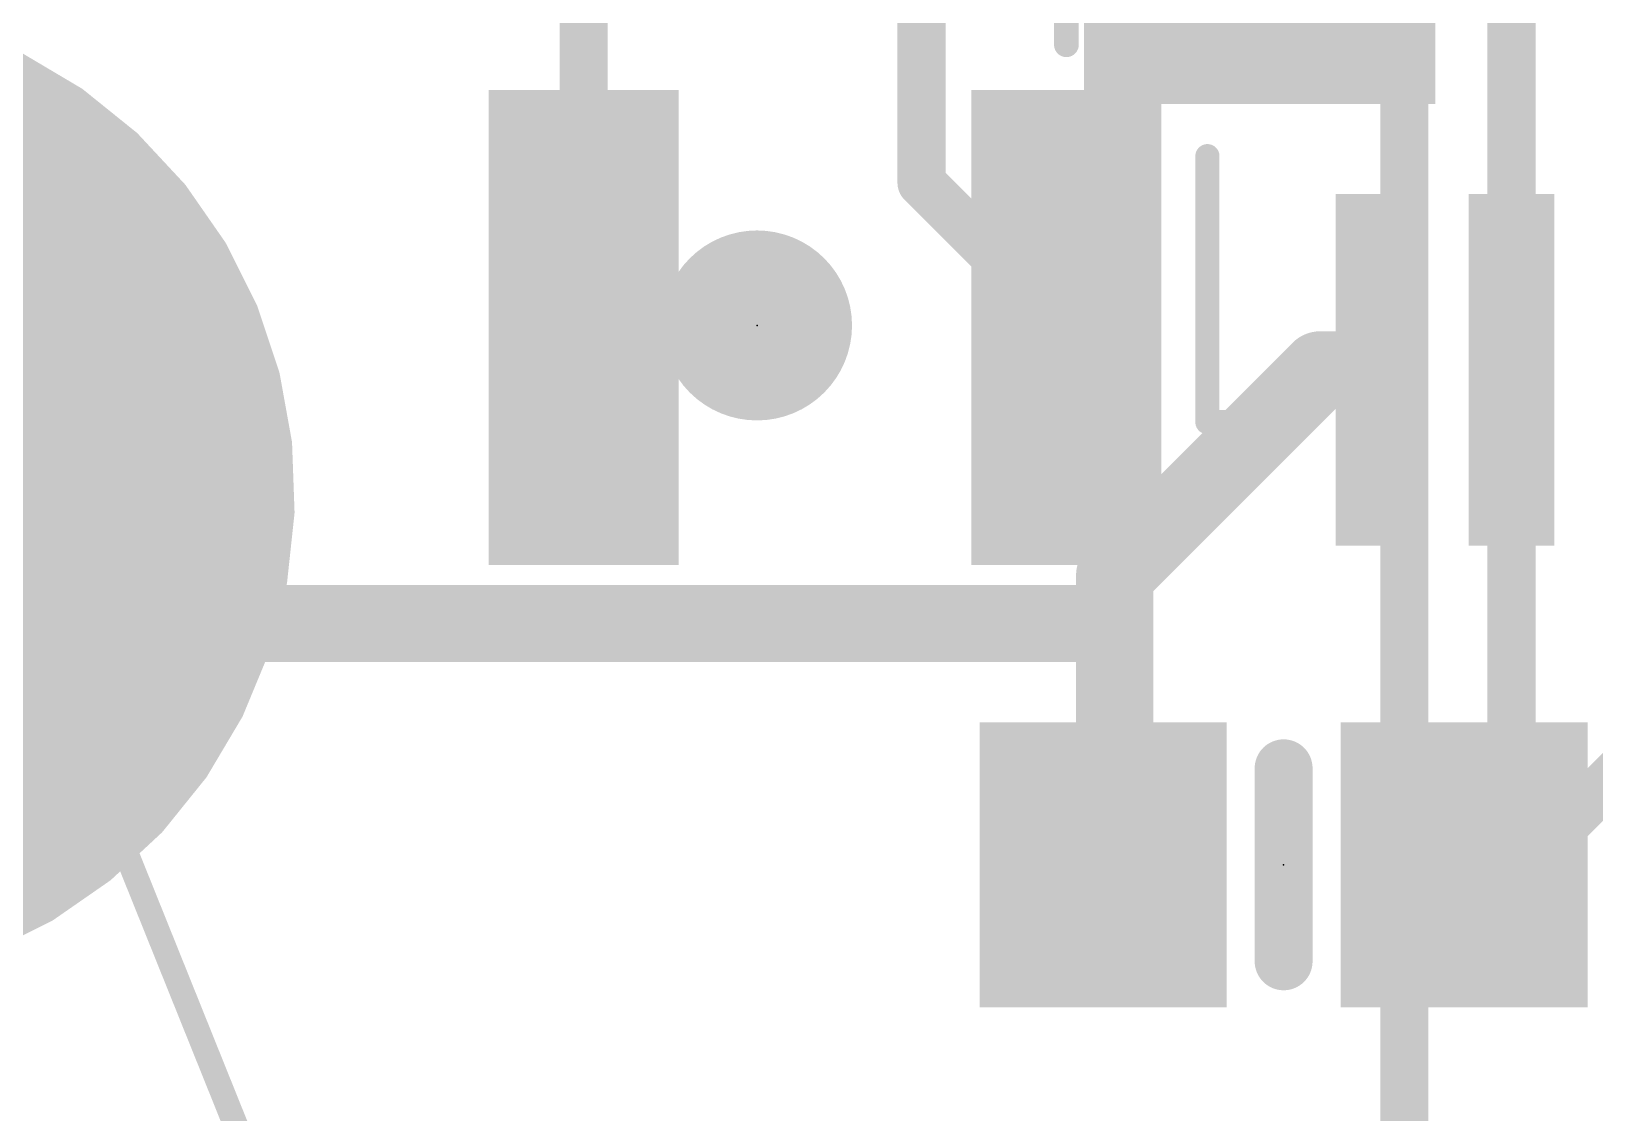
# Model space of a CAD drawing. Extents: x -22.8 to 21.3, y -24.2 to 20.5.
# Drawn here: x -11.29 to -3.06, y -8.29 to -2.6 of the extents above; entities that cross this region are included whole.
import ezdxf

# ---------------------------------------------------------------- set-up
doc = ezdxf.new("R2010")
doc.units = 0
for name, color, linetype in [('1', 12, 'CONTINUOUS'), ('16', 132, 'CONTINUOUS'), ('17', 110, 'CONTINUOUS'), ('20', 53, 'CONTINUOUS'), ('21', 40, 'CONTINUOUS'), ('23', 53, 'CONTINUOUS'), ('47', 253, 'CONTINUOUS')]:
    doc.layers.add(name, color=color, linetype=linetype)

# ---------------------------------------------------------------- blocks, each defined once
blk = doc.blocks.new('RECT')
blk.add_solid([(-0.5, -0.5), (0.5, -0.5), (-0.5, 0.5), (0.5, 0.5)])
blk = doc.blocks.new('PIE')
at = {"const_width": 0.5}
blk.add_lwpolyline([(0, -0.25, 1), (0, 0.25, 1), (0, -0.25)], format="xyb", dxfattribs=at)
blk = doc.blocks.new('ROUNDP')
at = {"const_width": 0.5}
blk.add_lwpolyline([(0, -0.25, 1), (0, 0.25, 1), (0, -0.25)], format="xyb", dxfattribs=at)

msp = doc.modelspace()

# ---------------------------------------------------------------- linework, layer by layer
at = {"layer": '1'}
for points, const_width in [([(-3.5, -4.38), (-3.5, 3.373)], 0.254), ([(-11.0567, -2.9528), (-11.3684, -2.7679)], 0.127), ([(-13.7223, -2.794), (-11.3243, -2.794)], 0.127), ([(-14.0289, -2.921), (-11.1103, -2.921)], 0.127), ([(-10.7745, -3.1802), (-11.0567, -2.9528)], 0.127), ([(-14.3355, -3.048), (-10.9386, -3.048)], 0.127), ([(-14.6421, -3.175), (-10.781, -3.175)], 0.127), ([(-10.5276, -3.4454), (-10.7745, -3.1802)], 0.127), ([(-14.8783, -3.302), (-10.6611, -3.302)], 0.127), ([(-14.8443, -3.429), (-10.5429, -3.429)], 0.127), ([(-10.3209, -3.7431), (-10.5276, -3.4454)], 0.127), ([(-14.8102, -3.556), (-10.4508, -3.556)], 0.127), ([(-14.7762, -3.683), (-10.3626, -3.683)], 0.127), ([(-10.1587, -4.0672), (-10.3209, -3.7431)], 0.127), ([(-14.7422, -3.81), (-10.2874, -3.81)], 0.127), ([(-14.7082, -3.937), (-10.2238, -3.937)], 0.127), ([(-14.6741, -4.064), (-10.1603, -4.064)], 0.127), ([(-10.0442, -4.411), (-10.1587, -4.0672)], 0.127), ([(-14.6401, -4.191), (-10.1175, -4.191)], 0.127), ([(-4.507, -4.38), (-5.588, -5.461)], 0.4064), ([(-4.2, -4.38), (-4.507, -4.38)], 0.4064), ([(-14.6061, -4.318), (-10.0752, -4.318)], 0.127), ([(-3.5, -4.38), (-3.5, -6.736)], 0.254), ([(-9.9799, -4.7677), (-10.0442, -4.411)], 0.127), ([(-14.572, -4.445), (-10.0381, -4.445)], 0.127), ([(-14.5319, -4.572), (-10.0152, -4.572)], 0.127), ([(-11.684, -4.699), (-10.541, -5.715)], 0.4064), ([(-14.4857, -4.699), (-9.9923, -4.699)], 0.127), ([(-14.4394, -4.826), (-9.9778, -4.826)], 0.127), ([(-9.9669, -5.1299), (-9.9799, -4.7677)], 0.127), ([(-14.3932, -4.953), (-9.9733, -4.953)], 0.127), ([(-14.347, -5.08), (-9.9687, -5.08)], 0.127), ([(-10.0057, -5.4902), (-9.9669, -5.1299)], 0.127), ([(-14.3008, -5.207), (-9.9752, -5.207)], 0.127), ([(-5.588, -5.461), (-5.588, -5.715)], 0.4064), ([(-14.2546, -5.334), (-9.9889, -5.334)], 0.127), ([(-14.2083, -5.461), (-10.0025, -5.461)], 0.127), ([(-10.0953, -5.8413), (-10.0057, -5.4902)], 0.127), ([(-10.541, -5.715), (-5.588, -5.715)], 0.4064), ([(-5.588, -5.715), (-5.588, -6.924)], 0.4064), ([(-14.1621, -5.588), (-10.0306, -5.588)], 0.127), ([(-14.1151, -5.715), (-10.0631, -5.715)], 0.127), ([(-14.0559, -5.842), (-10.0956, -5.842)], 0.127), ([(-10.234, -6.1762), (-10.0953, -5.8413)], 0.127), ([(-13.9967, -5.969), (-10.1482, -5.969)], 0.127), ([(-2.413, -5.969), (-3.429, -6.985)], 0.254), ([(-13.9374, -6.096), (-10.2008, -6.096)], 0.127), ([(-13.8782, -6.223), (-10.2618, -6.223)], 0.127), ([(-10.4189, -6.4878), (-10.234, -6.1762)], 0.127), ([(-13.819, -6.35), (-10.3371, -6.35)], 0.127), ([(-13.7598, -6.477), (-10.4125, -6.477)], 0.127), ([(-10.6463, -6.77), (-10.4189, -6.4878)], 0.127), ([(-13.7006, -6.604), (-10.5125, -6.604)], 0.127), ([(-3.5, -6.736), (-3.749, -6.985)], 0.254), ([(-13.6413, -6.731), (-10.6149, -6.731)], 0.127), ([(-10.9116, -7.017), (-10.6463, -6.77)], 0.127), ([(-5.588, -6.924), (-5.649, -6.985)], 0.4064), ([(-13.5821, -6.858), (-10.7408, -6.858)], 0.127), ([(-3.429, -6.985), (-3.749, -6.985)], 0.254), ([(-13.5095, -6.985), (-10.8772, -6.985)], 0.127), ([(-11.2092, -7.2236), (-10.9116, -7.017)], 0.127), ([(-13.4361, -7.112), (-11.0485, -7.112)], 0.127), ([(-13.3628, -7.239), (-11.2399, -7.239)], 0.127), ([(-11.5333, -7.3859), (-11.2092, -7.2236)], 0.127)]:
    msp.add_lwpolyline(points, dxfattribs=dict(at, const_width=const_width))
for points, const_width in [([(-11.3243, -2.8258, 1), (-11.3243, -2.7622)], 0.0635), ([(-11.1103, -2.9528, 1), (-11.1103, -2.8893)], 0.0635), ([(-11.0368, -2.9281, 1), (-11.0766, -2.9775)], 0.0635), ([(-11.0729, -2.9801, 1), (-11.0405, -2.9255)], 0.0635), ([(-10.9386, -3.0798, 1), (-10.9386, -3.0162)], 0.0635), ([(-10.7513, -3.1586, 1), (-10.7978, -3.2018)], 0.0635), ([(-10.7944, -3.2049, 1), (-10.7546, -3.1555)], 0.0635), ([(-10.781, -3.2068, 1), (-10.781, -3.1433)], 0.0635), ([(-10.6611, -3.3338, 1), (-10.6611, -3.2702)], 0.0635), ([(-10.5429, -3.4608, 1), (-10.5429, -3.3973)], 0.0635), ([(-10.5015, -3.4273, 1), (-10.5537, -3.4635)], 0.0635), ([(-10.5508, -3.4671, 1), (-10.5043, -3.4238)], 0.0635), ([(-10.4508, -3.5878, 1), (-10.4508, -3.5242)], 0.0635), ([(-10.3626, -3.7148, 1), (-10.3626, -3.6513)], 0.0635), ([(-10.2925, -3.7289, 1), (-10.3493, -3.7573)], 0.0635), ([(-10.347, -3.7612, 1), (-10.2948, -3.725)], 0.0635), ([(-10.2874, -3.8418, 1), (-10.2874, -3.7782)], 0.0635), ([(-10.2238, -3.9688, 1), (-10.2238, -3.9053)], 0.0635), ([(-10.1285, -4.0572, 1), (-10.1888, -4.0772)], 0.0635), ([(-10.1871, -4.0814, 1), (-10.1303, -4.053)], 0.0635), ([(-10.1603, -4.0957, 1), (-10.1603, -4.0323)], 0.0635), ([(-10.1175, -4.2227, 1), (-10.1175, -4.1593)], 0.0635), ([(-4.507, -4.2784, 1), (-4.507, -4.4816)], 0.2032), ([(-4.4352, -4.4518, 1), (-4.5788, -4.3082)], 0.2032), ([(-4.2, -4.4816, 1), (-4.2, -4.2784)], 0.2032), ([(-10.0752, -4.3498, 1), (-10.0752, -4.2863)], 0.0635), ([(-3.4365, -4.38, 1), (-3.5635, -4.38)], 0.127), ([(-10.013, -4.4054, 1), (-10.0755, -4.4167)], 0.0635), ([(-3.5635, -4.38, 1), (-3.4365, -4.38)], 0.127), ([(-10.0744, -4.4211, 1), (-10.0141, -4.401)], 0.0635), ([(-10.0381, -4.4768, 1), (-10.0381, -4.4133)], 0.0635), ([(-10.0152, -4.6037, 1), (-10.0152, -4.5403)], 0.0635), ([(-9.9923, -4.7307, 1), (-9.9923, -4.6673)], 0.0635), ([(-9.9481, -4.7666, 1), (-10.0116, -4.7688)], 0.0635), ([(-10.0111, -4.7733, 1), (-9.9486, -4.7621)], 0.0635), ([(-9.9778, -4.8578, 1), (-9.9778, -4.7943)], 0.0635), ([(-9.9733, -4.9848, 1), (-9.9733, -4.9213)], 0.0635), ([(-9.9687, -5.1117, 1), (-9.9687, -5.0483)], 0.0635), ([(-9.9987, -5.131, 1), (-9.9352, -5.1287)], 0.0635), ([(-9.9354, -5.1333, 1), (-9.9985, -5.1265)], 0.0635), ([(-9.9752, -5.2387, 1), (-9.9752, -5.1753)], 0.0635), ([(-5.4864, -5.461, 1), (-5.6896, -5.461)], 0.2032), ([(-9.9889, -5.3658, 1), (-9.9889, -5.3023)], 0.0635), ([(-5.6598, -5.3892, 1), (-5.5162, -5.5328)], 0.2032), ([(-9.9749, -5.498, 1), (-10.0364, -5.4823)], 0.0635), ([(-10.0025, -5.4928, 1), (-10.0025, -5.4293)], 0.0635), ([(-10.541, -5.6134, 1), (-10.541, -5.8166)], 0.2032), ([(-10.0373, -5.4868, 1), (-9.9741, -5.4936)], 0.0635), ([(-5.4864, -5.715, 1), (-5.6896, -5.715)], 0.2032), ([(-5.588, -5.8166, 1), (-5.588, -5.6134)], 0.2032), ([(-10.6085, -5.7909, 1), (-10.4735, -5.6391)], 0.2032), ([(-10.0306, -5.6197, 1), (-10.0306, -5.5563)], 0.0635), ([(-10.0631, -5.7467, 1), (-10.0631, -5.6833)], 0.0635), ([(-5.6896, -5.715, 1), (-5.4864, -5.715)], 0.2032), ([(-10.1261, -5.8335, 1), (-10.0645, -5.8492)], 0.0635), ([(-10.066, -5.8535, 1), (-10.1246, -5.8292)], 0.0635), ([(-10.0956, -5.8738, 1), (-10.0956, -5.8103)], 0.0635), ([(-10.1482, -6.0008, 1), (-10.1482, -5.9373)], 0.0635), ([(-10.2008, -6.1277, 1), (-10.2008, -6.0643)], 0.0635), ([(-10.2633, -6.164, 1), (-10.2047, -6.1883)], 0.0635), ([(-10.2618, -6.2547, 1), (-10.2618, -6.1913)], 0.0635), ([(-10.2067, -6.1924, 1), (-10.2613, -6.16)], 0.0635), ([(-10.3371, -6.3818, 1), (-10.3371, -6.3183)], 0.0635), ([(-10.4125, -6.5088, 1), (-10.4125, -6.4453)], 0.0635), ([(-10.4462, -6.4716, 1), (-10.3916, -6.504)], 0.0635), ([(-10.3942, -6.5077, 1), (-10.4436, -6.4679)], 0.0635), ([(-10.5125, -6.6357, 1), (-10.5125, -6.5723)], 0.0635), ([(-3.4551, -6.7809, 1), (-3.5449, -6.6911)], 0.127), ([(-10.671, -6.7501, 1), (-10.6216, -6.7899)], 0.0635), ([(-10.6247, -6.7932, 1), (-10.668, -6.7468)], 0.0635), ([(-10.6149, -6.7628, 1), (-10.6149, -6.6993)], 0.0635), ([(-5.5162, -6.9958, 1), (-5.6598, -6.8522)], 0.2032), ([(-3.5635, -6.736, 1), (-3.4365, -6.736)], 0.127), ([(-10.7408, -6.8898, 1), (-10.7408, -6.8263)], 0.0635), ([(-5.7208, -6.9132, 1), (-5.5772, -7.0568)], 0.2032), ([(-5.6896, -6.924, 1), (-5.4864, -6.924)], 0.2032), ([(-3.749, -6.9215, 1), (-3.749, -7.0485)], 0.127), ([(-3.7939, -6.9401, 1), (-3.7041, -7.0299)], 0.127), ([(-3.4739, -6.9401, 1), (-3.3841, -7.0299)], 0.127), ([(-3.429, -7.0485, 1), (-3.429, -6.9215)], 0.127), ([(-10.9332, -6.9937, 1), (-10.8899, -7.0402)], 0.0635), ([(-10.8934, -7.043, 1), (-10.9297, -6.9909)], 0.0635), ([(-10.8772, -7.0168, 1), (-10.8772, -6.9533)], 0.0635), ([(-11.0485, -7.1437, 1), (-11.0485, -7.0803)], 0.0635), ([(-11.2274, -7.1976, 1), (-11.1911, -7.2497)], 0.0635), ([(-11.2399, -7.2708, 1), (-11.2399, -7.2073)], 0.0635), ([(-11.195, -7.252, 1), (-11.2235, -7.1952)], 0.0635)]:
    msp.add_lwpolyline(points, format="xyb", dxfattribs=dict(at, const_width=const_width))
at = {"layer": '16'}
for points, const_width in [([(-4.064, -0.127), (-4.064, -10.922)], 0.254), ([(-6.604, -2.032), (-6.604, -3.395)], 0.254), ([(-8.382, -2.159), (-8.382, -4.157)], 0.254), ([(-11.0567, -2.9528), (-11.3684, -2.7679)], 0.127), ([(-13.7223, -2.794), (-11.3243, -2.794)], 0.127), ([(-14.0289, -2.921), (-11.1103, -2.921)], 0.127), ([(-10.7745, -3.1802), (-11.0567, -2.9528)], 0.127), ([(-14.3355, -3.048), (-10.9386, -3.048)], 0.127), ([(-14.6421, -3.175), (-10.781, -3.175)], 0.127), ([(-10.5276, -3.4454), (-10.7745, -3.1802)], 0.127), ([(-14.8783, -3.302), (-10.6611, -3.302)], 0.127), ([(-6.604, -3.395), (-5.842, -4.157)], 0.254), ([(-14.8443, -3.429), (-10.5429, -3.429)], 0.127), ([(-10.3209, -3.7431), (-10.5276, -3.4454)], 0.127), ([(-14.8102, -3.556), (-10.4508, -3.556)], 0.127), ([(-14.7762, -3.683), (-10.3626, -3.683)], 0.127), ([(-10.1587, -4.0672), (-10.3209, -3.7431)], 0.127), ([(-14.7422, -3.81), (-10.2874, -3.81)], 0.127), ([(-14.7082, -3.937), (-10.2238, -3.937)], 0.127), ([(-14.6741, -4.064), (-10.1603, -4.064)], 0.127), ([(-10.0442, -4.411), (-10.1587, -4.0672)], 0.127), ([(-14.6401, -4.191), (-10.1175, -4.191)], 0.127), ([(-14.6061, -4.318), (-10.0752, -4.318)], 0.127), ([(-9.9799, -4.7677), (-10.0442, -4.411)], 0.127), ([(-14.572, -4.445), (-10.0381, -4.445)], 0.127), ([(-14.5319, -4.572), (-10.0152, -4.572)], 0.127), ([(-14.4857, -4.699), (-9.9923, -4.699)], 0.127), ([(-14.4394, -4.826), (-9.9778, -4.826)], 0.127), ([(-9.9669, -5.1299), (-9.9799, -4.7677)], 0.127), ([(-14.3932, -4.953), (-9.9733, -4.953)], 0.127), ([(-14.347, -5.08), (-9.9687, -5.08)], 0.127), ([(-10.0057, -5.4902), (-9.9669, -5.1299)], 0.127), ([(-14.3008, -5.207), (-9.9752, -5.207)], 0.127), ([(-14.2546, -5.334), (-9.9889, -5.334)], 0.127), ([(-14.2083, -5.461), (-10.0025, -5.461)], 0.127), ([(-10.0953, -5.8413), (-10.0057, -5.4902)], 0.127), ([(-14.1621, -5.588), (-10.0306, -5.588)], 0.127), ([(-14.1151, -5.715), (-10.0631, -5.715)], 0.127), ([(-14.0559, -5.842), (-10.0956, -5.842)], 0.127), ([(-10.234, -6.1762), (-10.0953, -5.8413)], 0.127), ([(-13.9967, -5.969), (-10.1482, -5.969)], 0.127), ([(-13.9374, -6.096), (-10.2008, -6.096)], 0.127), ([(-13.8782, -6.223), (-10.2618, -6.223)], 0.127), ([(-10.4189, -6.4878), (-10.234, -6.1762)], 0.127), ([(-13.819, -6.35), (-10.3371, -6.35)], 0.127), ([(-13.7598, -6.477), (-10.4125, -6.477)], 0.127), ([(-10.6463, -6.77), (-10.4189, -6.4878)], 0.127), ([(-13.7006, -6.604), (-10.5125, -6.604)], 0.127), ([(-13.6413, -6.731), (-10.6149, -6.731)], 0.127), ([(-10.9116, -7.017), (-10.6463, -6.77)], 0.127), ([(-13.5821, -6.858), (-10.7408, -6.858)], 0.127), ([(-13.5095, -6.985), (-10.8772, -6.985)], 0.127), ([(-11.2092, -7.2236), (-10.9116, -7.017)], 0.127), ([(-13.4361, -7.112), (-11.0485, -7.112)], 0.127), ([(-13.3628, -7.239), (-11.2399, -7.239)], 0.127), ([(-11.5333, -7.3859), (-11.2092, -7.2236)], 0.127)]:
    msp.add_lwpolyline(points, dxfattribs=dict(at, const_width=const_width))
for points, const_width in [([(-15.24, -0.762, 0.4142), (-0.635, -15.367)], 0.4064), ([(-11.3243, -2.8258, 1), (-11.3243, -2.7622)], 0.0635), ([(-11.1103, -2.9528, 1), (-11.1103, -2.8893)], 0.0635), ([(-11.0368, -2.9281, 1), (-11.0766, -2.9775)], 0.0635), ([(-11.0729, -2.9801, 1), (-11.0405, -2.9255)], 0.0635), ([(-10.9386, -3.0798, 1), (-10.9386, -3.0162)], 0.0635), ([(-10.7513, -3.1586, 1), (-10.7978, -3.2018)], 0.0635), ([(-10.7944, -3.2049, 1), (-10.7546, -3.1555)], 0.0635), ([(-10.781, -3.2068, 1), (-10.781, -3.1433)], 0.0635), ([(-10.6611, -3.3338, 1), (-10.6611, -3.2702)], 0.0635), ([(-6.5591, -3.3501, 1), (-6.6489, -3.4399)], 0.127), ([(-10.5429, -3.4608, 1), (-10.5429, -3.3973)], 0.0635), ([(-6.6675, -3.395, 1), (-6.5405, -3.395)], 0.127), ([(-10.5015, -3.4273, 1), (-10.5537, -3.4635)], 0.0635), ([(-10.5508, -3.4671, 1), (-10.5043, -3.4238)], 0.0635), ([(-10.4508, -3.5878, 1), (-10.4508, -3.5242)], 0.0635), ([(-10.3626, -3.7148, 1), (-10.3626, -3.6513)], 0.0635), ([(-10.2925, -3.7289, 1), (-10.3493, -3.7573)], 0.0635), ([(-10.347, -3.7612, 1), (-10.2948, -3.725)], 0.0635), ([(-10.2874, -3.8418, 1), (-10.2874, -3.7782)], 0.0635), ([(-10.2238, -3.9688, 1), (-10.2238, -3.9053)], 0.0635), ([(-10.1285, -4.0572, 1), (-10.1888, -4.0772)], 0.0635), ([(-10.1871, -4.0814, 1), (-10.1303, -4.053)], 0.0635), ([(-10.1603, -4.0957, 1), (-10.1603, -4.0323)], 0.0635), ([(-8.4455, -4.157, 1), (-8.3185, -4.157)], 0.127), ([(-5.8869, -4.2019, 1), (-5.7971, -4.1121)], 0.127), ([(-10.1175, -4.2227, 1), (-10.1175, -4.1593)], 0.0635), ([(-10.0752, -4.3498, 1), (-10.0752, -4.2863)], 0.0635), ([(-10.013, -4.4054, 1), (-10.0755, -4.4167)], 0.0635), ([(-10.0744, -4.4211, 1), (-10.0141, -4.401)], 0.0635), ([(-10.0381, -4.4768, 1), (-10.0381, -4.4133)], 0.0635), ([(-10.0152, -4.6037, 1), (-10.0152, -4.5403)], 0.0635), ([(-9.9923, -4.7307, 1), (-9.9923, -4.6673)], 0.0635), ([(-9.9481, -4.7666, 1), (-10.0116, -4.7688)], 0.0635), ([(-10.0111, -4.7733, 1), (-9.9486, -4.7621)], 0.0635), ([(-9.9778, -4.8578, 1), (-9.9778, -4.7943)], 0.0635), ([(-9.9733, -4.9848, 1), (-9.9733, -4.9213)], 0.0635), ([(-9.9687, -5.1117, 1), (-9.9687, -5.0483)], 0.0635), ([(-9.9987, -5.131, 1), (-9.9352, -5.1287)], 0.0635), ([(-9.9354, -5.1333, 1), (-9.9985, -5.1265)], 0.0635), ([(-9.9752, -5.2387, 1), (-9.9752, -5.1753)], 0.0635), ([(-9.9889, -5.3658, 1), (-9.9889, -5.3023)], 0.0635), ([(-9.9749, -5.498, 1), (-10.0364, -5.4823)], 0.0635), ([(-10.0025, -5.4928, 1), (-10.0025, -5.4293)], 0.0635), ([(-10.0373, -5.4868, 1), (-9.9741, -5.4936)], 0.0635), ([(-10.0306, -5.6197, 1), (-10.0306, -5.5563)], 0.0635), ([(-10.0631, -5.7467, 1), (-10.0631, -5.6833)], 0.0635), ([(-10.1261, -5.8335, 1), (-10.0645, -5.8492)], 0.0635), ([(-10.066, -5.8535, 1), (-10.1246, -5.8292)], 0.0635), ([(-10.0956, -5.8738, 1), (-10.0956, -5.8103)], 0.0635), ([(-10.1482, -6.0008, 1), (-10.1482, -5.9373)], 0.0635), ([(-10.2008, -6.1277, 1), (-10.2008, -6.0643)], 0.0635), ([(-10.2633, -6.164, 1), (-10.2047, -6.1883)], 0.0635), ([(-10.2618, -6.2547, 1), (-10.2618, -6.1913)], 0.0635), ([(-10.2067, -6.1924, 1), (-10.2613, -6.16)], 0.0635), ([(-10.3371, -6.3818, 1), (-10.3371, -6.3183)], 0.0635), ([(-10.4125, -6.5088, 1), (-10.4125, -6.4453)], 0.0635), ([(-10.4462, -6.4716, 1), (-10.3916, -6.504)], 0.0635), ([(-10.3942, -6.5077, 1), (-10.4436, -6.4679)], 0.0635), ([(-10.5125, -6.6357, 1), (-10.5125, -6.5723)], 0.0635), ([(-10.671, -6.7501, 1), (-10.6216, -6.7899)], 0.0635), ([(-10.6247, -6.7932, 1), (-10.668, -6.7468)], 0.0635), ([(-10.6149, -6.7628, 1), (-10.6149, -6.6993)], 0.0635), ([(-10.7408, -6.8898, 1), (-10.7408, -6.8263)], 0.0635), ([(-10.9332, -6.9937, 1), (-10.8899, -7.0402)], 0.0635), ([(-10.8934, -7.043, 1), (-10.9297, -6.9909)], 0.0635), ([(-10.8772, -7.0168, 1), (-10.8772, -6.9533)], 0.0635), ([(-11.0485, -7.1437, 1), (-11.0485, -7.0803)], 0.0635), ([(-11.2274, -7.1976, 1), (-11.1911, -7.2497)], 0.0635), ([(-11.2399, -7.2708, 1), (-11.2399, -7.2073)], 0.0635), ([(-11.195, -7.252, 1), (-11.2235, -7.1952)], 0.0635)]:
    msp.add_lwpolyline(points, format="xyb", dxfattribs=dict(at, const_width=const_width))
at = {"layer": '20'}
msp.add_arc((0, 0), 15.24, 180, 270, dxfattribs=at)
at = {"layer": '21'}
for points, const_width in [([(-5.1, -3.255), (-5.1, -4.655)], 0.127), ([(-5.1, -4.655), (-4.7, -4.655)], 0.127), ([(-4.699, -7.493), (-4.699, -6.477)], 0.3048)]:
    msp.add_lwpolyline(points, dxfattribs=dict(at, const_width=const_width))
for points, const_width in [([(-5.0683, -3.255, 1), (-5.1318, -3.255)], 0.0635), ([(-5.1, -4.6233, 1), (-5.1, -4.6867)], 0.0635), ([(-4.7, -4.6867, 1), (-4.7, -4.6233)], 0.0635), ([(-5.1318, -4.655, 1), (-5.0683, -4.655)], 0.0635), ([(-4.6228, -6.477, 1), (-4.7752, -6.477)], 0.1524), ([(-4.7752, -7.493, 1), (-4.6228, -7.493)], 0.1524)]:
    msp.add_lwpolyline(points, format="xyb", dxfattribs=dict(at, const_width=const_width))
at = {"layer": '23'}
for p in [(-7.47, -4.146), (-4.699, -6.985)]:
    msp.add_point(p, dxfattribs=at)
at = {"layer": '47', "const_width": 0.13}
for points in [[(-5.842, -2.6687), (-5.842, -2.0303)], [(-11.684, -4.699), (-3.8737, -24.1191)]]:
    msp.add_lwpolyline(points, dxfattribs=at)
at = {"layer": '47', "const_width": 0.065}
msp.add_lwpolyline([(-5.8745, -2.6687, 1), (-5.8095, -2.6687)], format="xyb", dxfattribs=at)

# ---------------------------------------------------------------- block references
at = {"layer": '1', "xscale": 1.85, "yscale": 0.45}
msp.add_blockref('RECT', (-4.825, -2.755), dxfattribs=at)
at = {"layer": '1'}
for p, xscale, yscale, rotation in [((-4.2, -4.38), 1.85, 0.45, 90), ((-3.5, -4.38), 1.85, 0.45, 90), ((-5.649, -6.985), 1.3, 1.5, 180), ((-3.749, -6.985), 1.3, 1.5, 180)]:
    msp.add_blockref('RECT', p, dxfattribs=dict(at, xscale=xscale, yscale=yscale, rotation=rotation))
msp.add_blockref('PIE', (-7.47, -4.146), dxfattribs=at)
at = {"layer": '16', "xscale": 2.5, "rotation": 270}
for p in [(-8.382, -4.157), (-5.842, -4.157)]:
    msp.add_blockref('RECT', p, dxfattribs=at)
at = {"layer": '17', "xscale": 2.54, "yscale": 2.54, "rotation": 112.5}
msp.add_blockref('ROUNDP', (-11.684, -4.699), dxfattribs=at)
msp.add_blockref('ROUNDP', (-11.684, -4.699), dxfattribs=at)

doc.saveas('drawing.dxf')
